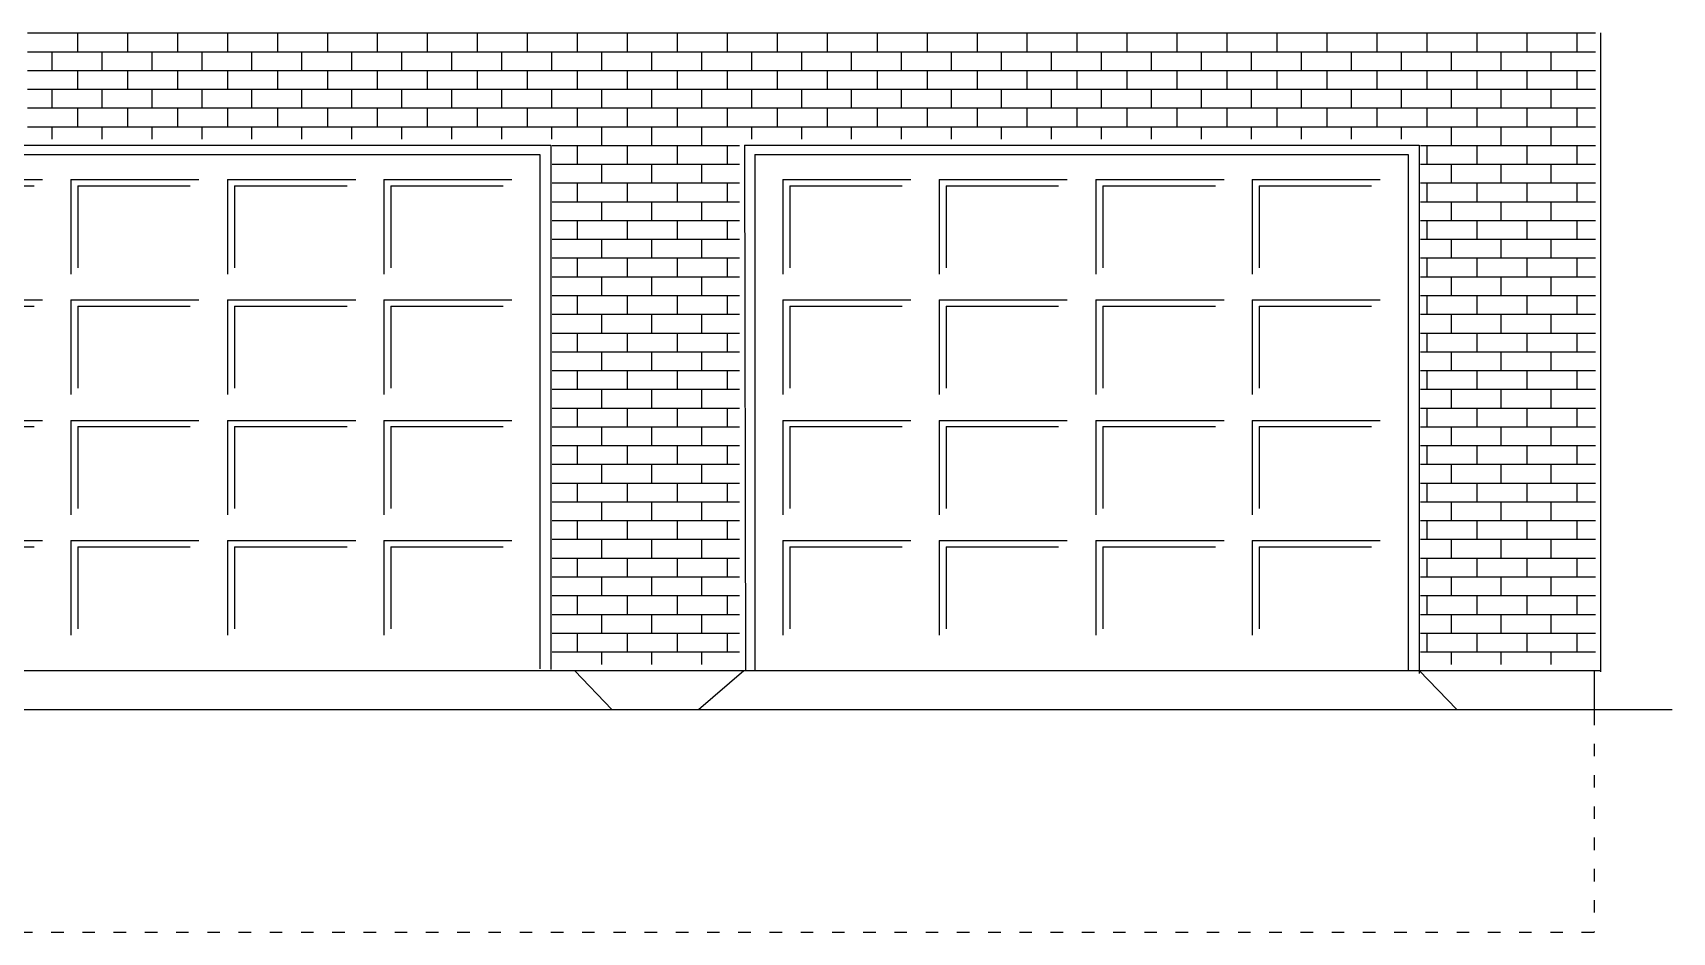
# Model space of a CAD drawing. Extents: x -68 to 403, y -1 to 301.
# Drawn here: x 140.3 to 402.8, y 10.2 to 154.1 of the extents above; entities that cross this region are included whole.
import ezdxf

# ---------------------------------------------------------------- set-up
doc = ezdxf.new("R2010")
doc.units = 0
doc.linetypes.add('SMALL', pattern=[5, 2, -3])
doc.layers.add('LAYER_15', color=15, linetype='CONTINUOUS')
doc.layers.add('LAYER_2', color=2, linetype='CONTINUOUS')

msp = doc.modelspace()

# ---------------------------------------------------------------- linework, layer by layer
at = {"layer": 'LAYER_15'}
for p, q in [((139.46, 154.09), (163.46, 154.09)), ((147.46, 154.09), (147.46, 151.09)), ((155.46, 154.09), (155.46, 151.09)), ((163.46, 154.09), (187.46, 154.09)), ((163.46, 154.09), (163.46, 151.09)), ((171.46, 154.09), (171.46, 151.09)), ((179.46, 154.09), (179.46, 151.09)), ((187.46, 154.09), (211.46, 154.09)), ((187.46, 154.09), (187.46, 151.09)), ((195.46, 154.09), (195.46, 151.09)), ((203.46, 154.09), (203.46, 151.09)), ((211.46, 154.09), (235.46, 154.09)), ((211.46, 154.09), (211.46, 151.09)), ((219.46, 154.09), (219.46, 151.09)), ((227.46, 154.09), (227.46, 151.09)), ((235.46, 154.09), (259.46, 154.09)), ((235.46, 154.09), (235.46, 151.09)), ((243.46, 154.09), (243.46, 151.09)), ((251.46, 154.09), (251.46, 151.09)), ((259.46, 154.09), (283.46, 154.09)), ((259.46, 154.09), (259.46, 151.09)), ((267.46, 154.09), (267.46, 151.09)), ((275.46, 154.09), (275.46, 151.09)), ((283.46, 154.09), (307.46, 154.09)), ((283.46, 154.09), (283.46, 151.09)), ((291.46, 154.09), (291.46, 151.09)), ((299.46, 154.09), (299.46, 151.09)), ((307.46, 154.09), (331.46, 154.09)), ((307.46, 154.09), (307.46, 151.09)), ((315.46, 154.09), (315.46, 151.09)), ((323.46, 154.09), (323.46, 151.09)), ((331.46, 154.09), (355.46, 154.09)), ((331.46, 154.09), (331.46, 151.09)), ((339.46, 154.09), (339.46, 151.09)), ((347.46, 154.09), (347.46, 151.09)), ((355.46, 154.09), (379.46, 154.09)), ((355.46, 154.09), (355.46, 151.09)), ((363.46, 154.09), (363.46, 151.09)), ((371.46, 154.09), (371.46, 151.09)), ((379.46, 154.09), (390.46, 154.09)), ((379.46, 154.09), (379.46, 151.09)), ((387.46, 154.09), (387.46, 151.09)), ((139.46, 151.09), (163.46, 151.09)), ((143.34, 151.09), (143.34, 148.09)), ((151.34, 151.09), (151.34, 148.09)), ((159.34, 151.09), (159.34, 148.09)), ((163.46, 151.09), (187.46, 151.09)), ((167.34, 151.09), (167.34, 148.09)), ((175.34, 151.09), (175.34, 148.09)), ((183.34, 151.09), (183.34, 148.09)), ((187.46, 151.09), (211.46, 151.09)), ((191.34, 151.09), (191.34, 148.09)), ((199.34, 151.09), (199.34, 148.09)), ((207.34, 151.09), (207.34, 148.09)), ((211.46, 151.09), (235.46, 151.09)), ((215.34, 151.09), (215.34, 148.09)), ((223.34, 151.09), (223.34, 148.09)), ((231.34, 151.09), (231.34, 148.09)), ((235.46, 151.09), (259.46, 151.09)), ((239.34, 151.09), (239.34, 148.09)), ((247.34, 151.09), (247.34, 148.09)), ((255.34, 151.09), (255.34, 148.09)), ((259.46, 151.09), (283.46, 151.09)), ((263.34, 151.09), (263.34, 148.09)), ((271.34, 151.09), (271.34, 148.09)), ((279.34, 151.09), (279.34, 148.09)), ((283.46, 151.09), (307.46, 151.09)), ((287.34, 151.09), (287.34, 148.09)), ((295.34, 151.09), (295.34, 148.09)), ((303.34, 151.09), (303.34, 148.09)), ((307.46, 151.09), (331.46, 151.09)), ((311.34, 151.09), (311.34, 148.09)), ((319.34, 151.09), (319.34, 148.09)), ((327.34, 151.09), (327.34, 148.09)), ((331.46, 151.09), (355.46, 151.09)), ((335.34, 151.09), (335.34, 148.09)), ((343.34, 151.09), (343.34, 148.09)), ((351.34, 151.09), (351.34, 148.09)), ((355.46, 151.09), (379.46, 151.09)), ((359.34, 151.09), (359.34, 148.09)), ((367.34, 151.09), (367.34, 148.09)), ((375.34, 151.09), (375.34, 148.09)), ((379.46, 151.09), (390.46, 151.09)), ((383.34, 151.09), (383.34, 148.09)), ((139.46, 148.09), (163.46, 148.09)), ((147.46, 148.09), (147.46, 145.09)), ((155.46, 148.09), (155.46, 145.09)), ((163.46, 148.09), (187.46, 148.09)), ((163.46, 148.09), (163.46, 145.09)), ((171.46, 148.09), (171.46, 145.09)), ((179.46, 148.09), (179.46, 145.09)), ((187.46, 148.09), (211.46, 148.09)), ((187.46, 148.09), (187.46, 145.09)), ((195.46, 148.09), (195.46, 145.09)), ((203.46, 148.09), (203.46, 145.09)), ((211.46, 148.09), (235.46, 148.09)), ((211.46, 148.09), (211.46, 145.09)), ((219.46, 148.09), (219.46, 145.09)), ((227.46, 148.09), (227.46, 145.09)), ((235.46, 148.09), (259.46, 148.09)), ((235.46, 148.09), (235.46, 145.09)), ((243.46, 148.09), (243.46, 145.09)), ((251.46, 148.09), (251.46, 145.09)), ((259.46, 148.09), (283.46, 148.09)), ((259.46, 148.09), (259.46, 145.09)), ((267.46, 148.09), (267.46, 145.09)), ((275.46, 148.09), (275.46, 145.09)), ((283.46, 148.09), (307.46, 148.09)), ((283.46, 148.09), (283.46, 145.09)), ((291.46, 148.09), (291.46, 145.09)), ((299.46, 148.09), (299.46, 145.09)), ((307.46, 148.09), (331.46, 148.09)), ((307.46, 148.09), (307.46, 145.09)), ((315.46, 148.09), (315.46, 145.09)), ((323.46, 148.09), (323.46, 145.09)), ((331.46, 148.09), (355.46, 148.09)), ((331.46, 148.09), (331.46, 145.09)), ((339.46, 148.09), (339.46, 145.09)), ((347.46, 148.09), (347.46, 145.09)), ((355.46, 148.09), (379.46, 148.09)), ((355.46, 148.09), (355.46, 145.09)), ((363.46, 148.09), (363.46, 145.09)), ((371.46, 148.09), (371.46, 145.09)), ((379.46, 148.09), (390.46, 148.09)), ((379.46, 148.09), (379.46, 145.09)), ((387.46, 148.09), (387.46, 145.09)), ((139.46, 145.09), (163.46, 145.09)), ((143.34, 145.09), (143.34, 142.09)), ((151.34, 145.09), (151.34, 142.09)), ((159.34, 145.09), (159.34, 142.09)), ((163.46, 145.09), (187.46, 145.09)), ((167.34, 145.09), (167.34, 142.09)), ((175.34, 145.09), (175.34, 142.09)), ((183.34, 145.09), (183.34, 142.09)), ((187.46, 145.09), (211.46, 145.09)), ((191.34, 145.09), (191.34, 142.09)), ((199.34, 145.09), (199.34, 142.09)), ((207.34, 145.09), (207.34, 142.09)), ((211.46, 145.09), (235.46, 145.09)), ((215.34, 145.09), (215.34, 142.09)), ((223.34, 145.09), (223.34, 142.09)), ((231.34, 145.09), (231.34, 142.09)), ((235.46, 145.09), (259.46, 145.09)), ((239.34, 145.09), (239.34, 142.09)), ((247.34, 145.09), (247.34, 142.09)), ((255.34, 145.09), (255.34, 142.09)), ((259.46, 145.09), (283.46, 145.09)), ((263.34, 145.09), (263.34, 142.09)), ((271.34, 145.09), (271.34, 142.09)), ((279.34, 145.09), (279.34, 142.09)), ((283.46, 145.09), (307.46, 145.09)), ((287.34, 145.09), (287.34, 142.09)), ((295.34, 145.09), (295.34, 142.09)), ((303.34, 145.09), (303.34, 142.09)), ((307.46, 145.09), (331.46, 145.09)), ((311.34, 145.09), (311.34, 142.09)), ((319.34, 145.09), (319.34, 142.09)), ((327.34, 145.09), (327.34, 142.09)), ((331.46, 145.09), (355.46, 145.09)), ((335.34, 145.09), (335.34, 142.09)), ((343.34, 145.09), (343.34, 142.09)), ((351.34, 145.09), (351.34, 142.09)), ((355.46, 145.09), (379.46, 145.09)), ((359.34, 145.09), (359.34, 142.09)), ((367.34, 145.09), (367.34, 142.09)), ((375.34, 145.09), (375.34, 142.09)), ((379.46, 145.09), (390.46, 145.09)), ((383.34, 145.09), (383.34, 142.09)), ((139.46, 142.09), (163.46, 142.09)), ((147.46, 142.09), (147.46, 139.09)), ((155.46, 142.09), (155.46, 139.09)), ((163.46, 142.09), (187.46, 142.09)), ((163.46, 142.09), (163.46, 139.09)), ((171.46, 142.09), (171.46, 139.09)), ((179.46, 142.09), (179.46, 139.09)), ((187.46, 142.09), (211.46, 142.09)), ((187.46, 142.09), (187.46, 139.09)), ((195.46, 142.09), (195.46, 139.09)), ((203.46, 142.09), (203.46, 139.09)), ((211.46, 142.09), (235.46, 142.09)), ((211.46, 142.09), (211.46, 139.09)), ((219.46, 142.09), (219.46, 139.09)), ((227.46, 142.09), (227.46, 139.09)), ((235.46, 142.09), (259.46, 142.09)), ((235.46, 142.09), (235.46, 139.09)), ((243.46, 142.09), (243.46, 139.09)), ((251.46, 142.09), (251.46, 139.09)), ((259.46, 142.09), (283.46, 142.09)), ((259.46, 142.09), (259.46, 139.09)), ((267.46, 142.09), (267.46, 139.09)), ((275.46, 142.09), (275.46, 139.09)), ((283.46, 142.09), (307.46, 142.09)), ((283.46, 142.09), (283.46, 139.09)), ((291.46, 142.09), (291.46, 139.09)), ((299.46, 142.09), (299.46, 139.09)), ((307.46, 142.09), (331.46, 142.09)), ((307.46, 142.09), (307.46, 139.09)), ((315.46, 142.09), (315.46, 139.09)), ((323.46, 142.09), (323.46, 139.09)), ((331.46, 142.09), (355.46, 142.09)), ((331.46, 142.09), (331.46, 139.09)), ((339.46, 142.09), (339.46, 139.09)), ((347.46, 142.09), (347.46, 139.09)), ((355.46, 142.09), (379.46, 142.09)), ((355.46, 142.09), (355.46, 139.09)), ((363.46, 142.09), (363.46, 139.09)), ((371.46, 142.09), (371.46, 139.09)), ((379.46, 142.09), (390.46, 142.09)), ((379.46, 142.09), (379.46, 139.09)), ((387.46, 142.09), (387.46, 139.09)), ((139.46, 139.09), (163.46, 139.09)), ((143.34, 139.09), (143.34, 137.09)), ((151.34, 139.09), (151.34, 137.09)), ((159.34, 139.09), (159.34, 137.09)), ((163.46, 139.09), (187.46, 139.09)), ((167.34, 139.09), (167.34, 137.09)), ((175.34, 139.09), (175.34, 137.09)), ((183.34, 139.09), (183.34, 137.09)), ((187.46, 139.09), (211.46, 139.09)), ((191.34, 139.09), (191.34, 137.09)), ((199.34, 139.09), (199.34, 137.09)), ((207.34, 139.09), (207.34, 137.09)), ((211.46, 139.09), (235.46, 139.09)), ((215.34, 139.09), (215.34, 137.09)), ((223.34, 139.09), (223.34, 137.09)), ((231.34, 139.09), (231.34, 136.09)), ((235.46, 139.09), (259.46, 139.09)), ((239.34, 139.09), (239.34, 136.09)), ((247.34, 139.09), (247.34, 136.09)), ((255.34, 139.09), (255.34, 137.09)), ((259.46, 139.09), (283.46, 139.09)), ((263.34, 139.09), (263.34, 137.09)), ((271.34, 139.09), (271.34, 137.09)), ((279.34, 139.09), (279.34, 137.09)), ((283.46, 139.09), (307.46, 139.09)), ((287.34, 139.09), (287.34, 137.09)), ((295.34, 139.09), (295.34, 137.09)), ((303.34, 139.09), (303.34, 137.09)), ((307.46, 139.09), (331.46, 139.09)), ((311.34, 139.09), (311.34, 137.09)), ((319.34, 139.09), (319.34, 137.09)), ((327.34, 139.09), (327.34, 137.09)), ((331.46, 139.09), (355.46, 139.09)), ((335.34, 139.09), (335.34, 137.09)), ((343.34, 139.09), (343.34, 137.09)), ((351.34, 139.09), (351.34, 137.09)), ((355.46, 139.09), (379.46, 139.09)), ((359.34, 139.09), (359.34, 137.09)), ((367.34, 139.09), (367.34, 136.09)), ((375.34, 139.09), (375.34, 136.09)), ((379.46, 139.09), (390.46, 139.09)), ((383.34, 139.09), (383.34, 136.09)), ((223.46, 136.09), (235.46, 136.09)), ((227.46, 136.09), (227.46, 133.09)), ((235.46, 136.09), (253.46, 136.09)), ((235.46, 136.09), (235.46, 133.09)), ((243.46, 136.09), (243.46, 133.09)), ((251.46, 136.09), (251.46, 133.09)), ((362.46, 136.09), (379.46, 136.09)), ((363.46, 136.09), (363.46, 133.09)), ((371.46, 136.09), (371.46, 133.09)), ((379.46, 136.09), (390.46, 136.09)), ((379.46, 136.09), (379.46, 133.09)), ((387.46, 136.09), (387.46, 133.09)), ((223.46, 133.09), (235.46, 133.09)), ((231.34, 133.09), (231.34, 130.09)), ((235.46, 133.09), (253.46, 133.09)), ((239.34, 133.09), (239.34, 130.09)), ((247.34, 133.09), (247.34, 130.09)), ((362.46, 133.09), (379.46, 133.09)), ((367.34, 133.09), (367.34, 130.09)), ((375.34, 133.09), (375.34, 130.09)), ((379.46, 133.09), (390.46, 133.09)), ((383.34, 133.09), (383.34, 130.09)), ((223.46, 130.09), (235.46, 130.09)), ((227.46, 130.09), (227.46, 127.09)), ((235.46, 130.09), (253.46, 130.09)), ((235.46, 130.09), (235.46, 127.09)), ((243.46, 130.09), (243.46, 127.09)), ((251.46, 130.09), (251.46, 127.09)), ((362.46, 130.09), (379.46, 130.09)), ((363.46, 130.09), (363.46, 127.09)), ((371.46, 130.09), (371.46, 127.09)), ((379.46, 130.09), (390.46, 130.09)), ((379.46, 130.09), (379.46, 127.09)), ((387.46, 130.09), (387.46, 127.09)), ((223.46, 127.09), (235.46, 127.09)), ((231.34, 127.09), (231.34, 124.09)), ((235.46, 127.09), (253.46, 127.09)), ((239.34, 127.09), (239.34, 124.09)), ((247.34, 127.09), (247.34, 124.09)), ((362.46, 127.09), (379.46, 127.09)), ((367.34, 127.09), (367.34, 124.09)), ((375.34, 127.09), (375.34, 124.09)), ((379.46, 127.09), (390.46, 127.09)), ((383.34, 127.09), (383.34, 124.09)), ((223.46, 124.09), (235.46, 124.09)), ((227.46, 124.09), (227.46, 121.09)), ((235.46, 124.09), (253.46, 124.09)), ((235.46, 124.09), (235.46, 121.09)), ((243.46, 124.09), (243.46, 121.09)), ((251.46, 124.09), (251.46, 121.09)), ((362.46, 124.09), (379.46, 124.09)), ((363.46, 124.09), (363.46, 121.09)), ((371.46, 124.09), (371.46, 121.09)), ((379.46, 124.09), (390.46, 124.09)), ((379.46, 124.09), (379.46, 121.09)), ((387.46, 124.09), (387.46, 121.09)), ((223.46, 121.09), (235.46, 121.09)), ((231.34, 121.09), (231.34, 118.09)), ((235.46, 121.09), (253.46, 121.09)), ((239.34, 121.09), (239.34, 118.09)), ((247.34, 121.09), (247.34, 118.09)), ((362.46, 121.09), (379.46, 121.09)), ((367.34, 121.09), (367.34, 118.09)), ((375.34, 121.09), (375.34, 118.09)), ((379.46, 121.09), (390.46, 121.09)), ((383.34, 121.09), (383.34, 118.09)), ((223.46, 118.09), (235.46, 118.09)), ((227.46, 118.09), (227.46, 115.09)), ((235.46, 118.09), (253.46, 118.09)), ((235.46, 118.09), (235.46, 115.09)), ((243.46, 118.09), (243.46, 115.09)), ((251.46, 118.09), (251.46, 115.09)), ((362.46, 118.09), (379.46, 118.09)), ((363.46, 118.09), (363.46, 115.09)), ((371.46, 118.09), (371.46, 115.09)), ((379.46, 118.09), (390.46, 118.09)), ((379.46, 118.09), (379.46, 115.09)), ((387.46, 118.09), (387.46, 115.09)), ((223.46, 115.09), (235.46, 115.09)), ((231.34, 115.09), (231.34, 112.09)), ((235.46, 115.09), (253.46, 115.09)), ((239.34, 115.09), (239.34, 112.09)), ((247.34, 115.09), (247.34, 112.09)), ((362.46, 115.09), (379.46, 115.09)), ((367.34, 115.09), (367.34, 112.09)), ((375.34, 115.09), (375.34, 112.09)), ((379.46, 115.09), (390.46, 115.09)), ((383.34, 115.09), (383.34, 112.09)), ((223.46, 112.09), (235.46, 112.09)), ((227.46, 112.09), (227.46, 109.09)), ((235.46, 112.09), (253.46, 112.09)), ((235.46, 112.09), (235.46, 109.09)), ((243.46, 112.09), (243.46, 109.09)), ((251.46, 112.09), (251.46, 109.09)), ((362.46, 112.09), (379.46, 112.09)), ((363.46, 112.09), (363.46, 109.09)), ((371.46, 112.09), (371.46, 109.09)), ((379.46, 112.09), (390.46, 112.09)), ((379.46, 112.09), (379.46, 109.09)), ((387.46, 112.09), (387.46, 109.09)), ((223.46, 109.09), (235.46, 109.09)), ((231.34, 109.09), (231.34, 106.09)), ((235.46, 109.09), (253.46, 109.09)), ((239.34, 109.09), (239.34, 106.09)), ((247.34, 109.09), (247.34, 106.09)), ((362.46, 109.09), (379.46, 109.09)), ((367.34, 109.09), (367.34, 106.09)), ((375.34, 109.09), (375.34, 106.09)), ((379.46, 109.09), (390.46, 109.09)), ((383.34, 109.09), (383.34, 106.09)), ((223.46, 106.09), (235.46, 106.09)), ((227.46, 106.09), (227.46, 103.09)), ((235.46, 106.09), (253.46, 106.09)), ((235.46, 106.09), (235.46, 103.09)), ((243.46, 106.09), (243.46, 103.09)), ((251.46, 106.09), (251.46, 103.09)), ((362.46, 106.09), (379.46, 106.09)), ((363.46, 106.09), (363.46, 103.09)), ((371.46, 106.09), (371.46, 103.09)), ((379.46, 106.09), (390.46, 106.09)), ((379.46, 106.09), (379.46, 103.09)), ((387.46, 106.09), (387.46, 103.09)), ((223.46, 103.09), (235.46, 103.09)), ((231.34, 103.09), (231.34, 100.09)), ((235.46, 103.09), (253.46, 103.09)), ((239.34, 103.09), (239.34, 100.09)), ((247.34, 103.09), (247.34, 100.09)), ((362.46, 103.09), (379.46, 103.09)), ((367.34, 103.09), (367.34, 100.09)), ((375.34, 103.09), (375.34, 100.09)), ((379.46, 103.09), (390.46, 103.09)), ((383.34, 103.09), (383.34, 100.09)), ((223.46, 100.09), (235.46, 100.09)), ((227.46, 100.09), (227.46, 97.09)), ((235.46, 100.09), (253.46, 100.09)), ((235.46, 100.09), (235.46, 97.09)), ((243.46, 100.09), (243.46, 97.09)), ((251.46, 100.09), (251.46, 97.09)), ((362.46, 100.09), (379.46, 100.09)), ((363.46, 100.09), (363.46, 97.09)), ((371.46, 100.09), (371.46, 97.09)), ((379.46, 100.09), (390.46, 100.09)), ((379.46, 100.09), (379.46, 97.09)), ((387.46, 100.09), (387.46, 97.09)), ((223.46, 97.09), (235.46, 97.09)), ((231.34, 97.09), (231.34, 94.09)), ((235.46, 97.09), (253.46, 97.09)), ((239.34, 97.09), (239.34, 94.09)), ((247.34, 97.09), (247.34, 94.09)), ((362.46, 97.09), (379.46, 97.09)), ((367.34, 97.09), (367.34, 94.09)), ((375.34, 97.09), (375.34, 94.09)), ((379.46, 97.09), (390.46, 97.09)), ((383.34, 97.09), (383.34, 94.09)), ((223.46, 94.09), (235.46, 94.09)), ((227.46, 94.09), (227.46, 91.09)), ((235.46, 94.09), (253.46, 94.09)), ((235.46, 94.09), (235.46, 91.09)), ((243.46, 94.09), (243.46, 91.09)), ((251.46, 94.09), (251.46, 91.09)), ((362.46, 94.09), (379.46, 94.09)), ((363.46, 94.09), (363.46, 91.09)), ((371.46, 94.09), (371.46, 91.09)), ((379.46, 94.09), (390.46, 94.09)), ((379.46, 94.09), (379.46, 91.09)), ((387.46, 94.09), (387.46, 91.09)), ((223.46, 91.09), (235.46, 91.09)), ((231.34, 91.09), (231.34, 88.09)), ((235.46, 91.09), (253.46, 91.09)), ((239.34, 91.09), (239.34, 88.09)), ((247.34, 91.09), (247.34, 88.09)), ((362.46, 91.09), (379.46, 91.09)), ((367.34, 91.09), (367.34, 88.09)), ((375.34, 91.09), (375.34, 88.09)), ((379.46, 91.09), (390.46, 91.09)), ((383.34, 91.09), (383.34, 88.09)), ((223.46, 88.09), (235.46, 88.09)), ((227.46, 88.09), (227.46, 85.09)), ((235.46, 88.09), (253.46, 88.09)), ((235.46, 88.09), (235.46, 85.09)), ((243.46, 88.09), (243.46, 85.09)), ((251.46, 88.09), (251.46, 85.09)), ((362.46, 88.09), (379.46, 88.09)), ((363.46, 88.09), (363.46, 85.09)), ((371.46, 88.09), (371.46, 85.09)), ((379.46, 88.09), (390.46, 88.09)), ((379.46, 88.09), (379.46, 85.09)), ((387.46, 88.09), (387.46, 85.09)), ((223.46, 85.09), (235.46, 85.09)), ((231.34, 85.09), (231.34, 82.09)), ((235.46, 85.09), (253.46, 85.09)), ((239.34, 85.09), (239.34, 82.09)), ((247.34, 85.09), (247.34, 82.09)), ((362.46, 85.09), (379.46, 85.09)), ((367.34, 85.09), (367.34, 82.09)), ((375.34, 85.09), (375.34, 82.09)), ((379.46, 85.09), (390.46, 85.09)), ((383.34, 85.09), (383.34, 82.09)), ((223.46, 82.09), (235.46, 82.09)), ((227.46, 82.09), (227.46, 79.09)), ((235.46, 82.09), (253.46, 82.09)), ((235.46, 82.09), (235.46, 79.09)), ((243.46, 82.09), (243.46, 79.09)), ((251.46, 82.09), (251.46, 79.09)), ((362.46, 82.09), (379.46, 82.09)), ((363.46, 82.09), (363.46, 79.09)), ((371.46, 82.09), (371.46, 79.09)), ((379.46, 82.09), (390.46, 82.09)), ((379.46, 82.09), (379.46, 79.09)), ((387.46, 82.09), (387.46, 79.09)), ((223.46, 79.09), (235.46, 79.09)), ((231.34, 79.09), (231.34, 76.09)), ((235.46, 79.09), (253.46, 79.09)), ((239.34, 79.09), (239.34, 76.09)), ((247.34, 79.09), (247.34, 76.09)), ((362.46, 79.09), (379.46, 79.09)), ((367.34, 79.09), (367.34, 76.09)), ((375.34, 79.09), (375.34, 76.09)), ((379.46, 79.09), (390.46, 79.09)), ((383.34, 79.09), (383.34, 76.09)), ((223.46, 76.09), (235.46, 76.09)), ((227.46, 76.09), (227.46, 73.09)), ((235.46, 76.09), (253.46, 76.09)), ((235.46, 76.09), (235.46, 73.09)), ((243.46, 76.09), (243.46, 73.09)), ((251.46, 76.09), (251.46, 73.09)), ((362.46, 76.09), (379.46, 76.09)), ((363.46, 76.09), (363.46, 73.09)), ((371.46, 76.09), (371.46, 73.09)), ((379.46, 76.09), (390.46, 76.09)), ((379.46, 76.09), (379.46, 73.09)), ((387.46, 76.09), (387.46, 73.09)), ((223.46, 73.09), (235.46, 73.09)), ((231.34, 73.09), (231.34, 70.09)), ((235.46, 73.09), (253.46, 73.09)), ((239.34, 73.09), (239.34, 70.09)), ((247.34, 73.09), (247.34, 70.09)), ((362.46, 73.09), (379.46, 73.09)), ((367.34, 73.09), (367.34, 70.09)), ((375.34, 73.09), (375.34, 70.09)), ((379.46, 73.09), (390.46, 73.09)), ((383.34, 73.09), (383.34, 70.09)), ((223.46, 70.09), (235.46, 70.09)), ((227.46, 70.09), (227.46, 67.09)), ((235.46, 70.09), (253.46, 70.09)), ((235.46, 70.09), (235.46, 67.09)), ((243.46, 70.09), (243.46, 67.09)), ((251.46, 70.09), (251.46, 67.09)), ((362.46, 70.09), (379.46, 70.09)), ((363.46, 70.09), (363.46, 67.09)), ((371.46, 70.09), (371.46, 67.09)), ((379.46, 70.09), (390.46, 70.09)), ((379.46, 70.09), (379.46, 67.09)), ((387.46, 70.09), (387.46, 67.09)), ((223.46, 67.09), (235.46, 67.09)), ((231.34, 67.09), (231.34, 64.09)), ((235.46, 67.09), (253.46, 67.09)), ((239.34, 67.09), (239.34, 64.09)), ((247.34, 67.09), (247.34, 64.09)), ((362.46, 67.09), (379.46, 67.09)), ((367.34, 67.09), (367.34, 64.09)), ((375.34, 67.09), (375.34, 64.09)), ((379.46, 67.09), (390.46, 67.09)), ((383.34, 67.09), (383.34, 64.09)), ((223.46, 64.09), (235.46, 64.09)), ((227.46, 64.09), (227.46, 61.09)), ((235.46, 64.09), (253.46, 64.09)), ((235.46, 64.09), (235.46, 61.09)), ((243.46, 64.09), (243.46, 61.09)), ((251.46, 64.09), (251.46, 61.09)), ((362.46, 64.09), (379.46, 64.09)), ((363.46, 64.09), (363.46, 61.09)), ((371.46, 64.09), (371.46, 61.09)), ((379.46, 64.09), (390.46, 64.09)), ((379.46, 64.09), (379.46, 61.09)), ((387.46, 64.09), (387.46, 61.09)), ((223.46, 61.09), (235.46, 61.09)), ((231.34, 61.09), (231.34, 58.09)), ((235.46, 61.09), (253.46, 61.09)), ((239.34, 61.09), (239.34, 58.09)), ((247.34, 61.09), (247.34, 58.09)), ((362.46, 61.09), (379.46, 61.09)), ((367.34, 61.09), (367.34, 58.09)), ((375.34, 61.09), (375.34, 58.09)), ((379.46, 61.09), (390.46, 61.09)), ((383.34, 61.09), (383.34, 58.09)), ((223.46, 58.09), (235.46, 58.09)), ((227.46, 58.09), (227.46, 55.09)), ((235.46, 58.09), (253.46, 58.09)), ((235.46, 58.09), (235.46, 55.09)), ((243.46, 58.09), (243.46, 55.09)), ((251.46, 58.09), (251.46, 55.09)), ((362.46, 58.09), (379.46, 58.09)), ((363.46, 58.09), (363.46, 55.09)), ((371.46, 58.09), (371.46, 55.09)), ((379.46, 58.09), (390.46, 58.09)), ((379.46, 58.09), (379.46, 55.09)), ((387.46, 58.09), (387.46, 55.09)), ((223.46, 55.09), (235.46, 55.09)), ((231.34, 55.09), (231.34, 53.09)), ((235.46, 55.09), (253.46, 55.09)), ((239.34, 55.09), (239.34, 53.09)), ((247.34, 55.09), (247.34, 53.09)), ((362.46, 55.09), (379.46, 55.09)), ((367.34, 55.09), (367.34, 53.09)), ((375.34, 55.09), (375.34, 53.09)), ((379.46, 55.09), (390.46, 55.09)), ((383.34, 55.09), (383.34, 53.09))]:
    msp.add_line(p, q, dxfattribs=at)
at = {"layer": 'LAYER_2'}
for p, q in [((391.25, 154.12), (391.25, 51.88)), ((115.25, 136.12), (223.25, 136.12)), ((116.88, 134.62), (221.5, 134.62)), ((221.5, 134.62), (221.5, 52.38)), ((223.25, 136.12), (223.25, 52.25)), ((254.25, 136.12), (362.25, 136.12)), ((254.25, 136.12), (254.38, 52.12)), ((255.88, 134.62), (360.5, 134.62)), ((255.88, 134.62), (255.88, 52.12)), ((360.5, 134.62), (360.5, 52.12)), ((362.25, 136.12), (362.25, 51.62)), ((121.38, 130.62), (141.88, 130.62)), ((122.5, 129.62), (140.5, 129.62)), ((146.38, 130.62), (166.88, 130.62)), ((146.38, 130.62), (146.38, 115.5)), ((147.5, 129.62), (165.5, 129.62)), ((147.5, 129.62), (147.5, 116.5)), ((171.5, 130.62), (192, 130.62)), ((171.5, 130.62), (171.5, 115.5)), ((172.62, 129.62), (190.62, 129.62)), ((172.62, 129.62), (172.62, 116.5)), ((196.5, 130.62), (217, 130.62)), ((196.5, 130.62), (196.5, 115.5)), ((197.62, 129.62), (215.62, 129.62)), ((197.62, 129.62), (197.62, 116.5)), ((260.38, 130.62), (280.88, 130.62)), ((260.38, 130.62), (260.38, 115.5)), ((261.5, 129.62), (279.5, 129.62)), ((261.5, 129.62), (261.5, 116.5)), ((285.38, 130.62), (305.88, 130.62)), ((285.38, 130.62), (285.38, 115.5)), ((286.5, 129.62), (304.5, 129.62)), ((286.5, 129.62), (286.5, 116.5)), ((310.5, 130.62), (331, 130.62)), ((310.5, 130.62), (310.5, 115.5)), ((311.62, 129.62), (329.62, 129.62)), ((311.62, 129.62), (311.62, 116.5)), ((335.5, 130.62), (356, 130.62)), ((335.5, 130.62), (335.5, 115.5)), ((336.62, 129.62), (354.62, 129.62)), ((336.62, 129.62), (336.62, 116.5)), ((121.38, 111.38), (141.88, 111.38)), ((122.5, 110.38), (140.5, 110.38)), ((146.38, 111.38), (166.88, 111.38)), ((146.38, 111.38), (146.38, 96.25)), ((147.5, 110.38), (165.5, 110.38)), ((147.5, 110.38), (147.5, 97.25)), ((171.5, 111.38), (192, 111.38)), ((171.5, 111.38), (171.5, 96.25)), ((172.62, 110.38), (190.62, 110.38)), ((172.62, 110.38), (172.62, 97.25)), ((196.5, 111.38), (217, 111.38)), ((196.5, 111.38), (196.5, 96.25)), ((197.62, 110.38), (215.62, 110.38)), ((197.62, 110.38), (197.62, 97.25)), ((260.38, 111.38), (280.88, 111.38)), ((260.38, 111.38), (260.38, 96.25)), ((261.5, 110.38), (279.5, 110.38)), ((261.5, 110.38), (261.5, 97.25)), ((285.38, 111.38), (305.88, 111.38)), ((285.38, 111.38), (285.38, 96.25)), ((286.5, 110.38), (304.5, 110.38)), ((286.5, 110.38), (286.5, 97.25)), ((310.5, 111.38), (331, 111.38)), ((310.5, 111.38), (310.5, 96.25)), ((311.62, 110.38), (329.62, 110.38)), ((311.62, 110.38), (311.62, 97.25)), ((335.5, 111.38), (356, 111.38)), ((335.5, 111.38), (335.5, 96.25)), ((336.62, 110.38), (354.62, 110.38)), ((336.62, 110.38), (336.62, 97.25)), ((121.38, 92.12), (141.88, 92.12)), ((146.38, 92.12), (166.88, 92.12)), ((146.38, 92.12), (146.38, 77)), ((171.5, 92.12), (192, 92.12)), ((171.5, 92.12), (171.5, 77)), ((196.5, 92.12), (217, 92.12)), ((196.5, 92.12), (196.5, 77)), ((260.38, 92.12), (280.88, 92.12)), ((260.38, 92.12), (260.38, 77)), ((285.38, 92.12), (305.88, 92.12)), ((285.38, 92.12), (285.38, 77)), ((310.5, 92.12), (331, 92.12)), ((310.5, 92.12), (310.5, 77)), ((335.5, 92.12), (356, 92.12)), ((335.5, 92.12), (335.5, 77)), ((122.5, 91.12), (140.5, 91.12)), ((147.5, 91.12), (165.5, 91.12)), ((147.5, 91.12), (147.5, 78)), ((172.62, 91.12), (190.62, 91.12)), ((172.62, 91.12), (172.62, 78)), ((197.62, 91.12), (215.62, 91.12)), ((197.62, 91.12), (197.62, 78)), ((261.5, 91.12), (279.5, 91.12)), ((261.5, 91.12), (261.5, 78)), ((286.5, 91.12), (304.5, 91.12)), ((286.5, 91.12), (286.5, 78)), ((311.62, 91.12), (329.62, 91.12)), ((311.62, 91.12), (311.62, 78)), ((336.62, 91.12), (354.62, 91.12)), ((336.62, 91.12), (336.62, 78)), ((121.38, 72.88), (141.88, 72.88)), ((122.5, 71.88), (140.5, 71.88)), ((146.38, 72.88), (166.88, 72.88)), ((146.38, 72.88), (146.38, 57.75)), ((147.5, 71.88), (165.5, 71.88)), ((147.5, 71.88), (147.5, 58.75)), ((171.5, 72.88), (192, 72.88)), ((171.5, 72.88), (171.5, 57.75)), ((172.62, 71.88), (190.62, 71.88)), ((172.62, 71.88), (172.62, 58.75)), ((196.5, 72.88), (217, 72.88)), ((196.5, 72.88), (196.5, 57.75)), ((197.62, 71.88), (215.62, 71.88)), ((197.62, 71.88), (197.62, 58.75)), ((260.38, 72.88), (280.88, 72.88)), ((260.38, 72.88), (260.38, 57.75)), ((261.5, 71.88), (279.5, 71.88)), ((261.5, 71.88), (261.5, 58.75)), ((285.38, 72.88), (305.88, 72.88)), ((285.38, 72.88), (285.38, 57.75)), ((286.5, 71.88), (304.5, 71.88)), ((286.5, 71.88), (286.5, 58.75)), ((310.5, 72.88), (331, 72.88)), ((310.5, 72.88), (310.5, 57.75)), ((311.62, 71.88), (329.62, 71.88)), ((311.62, 71.88), (311.62, 58.75)), ((335.5, 72.88), (356, 72.88)), ((335.5, 72.88), (335.5, 57.75)), ((336.62, 71.88), (354.62, 71.88)), ((336.62, 71.88), (336.62, 58.75)), ((-52.75, 52.12), (391.25, 52.12)), ((227.07, 52.06), (233, 45.88)), ((246.88, 45.88), (254.14, 52.12)), ((360.5, 52.12), (390.25, 52.12)), ((362.26, 52.12), (368.25, 45.88)), ((390.25, 52.12), (390.25, 45.38)), ((-68, 45.88), (402.75, 45.88))]:
    msp.add_line(p, q, dxfattribs=at)
at = {"layer": 'LAYER_2', "linetype": 'SMALL'}
for p in [(390.25, 45.38), (-51.75, 10.25)]:
    msp.add_line(p, (390.25, 10.25), dxfattribs=at)

doc.saveas('drawing.dxf')
